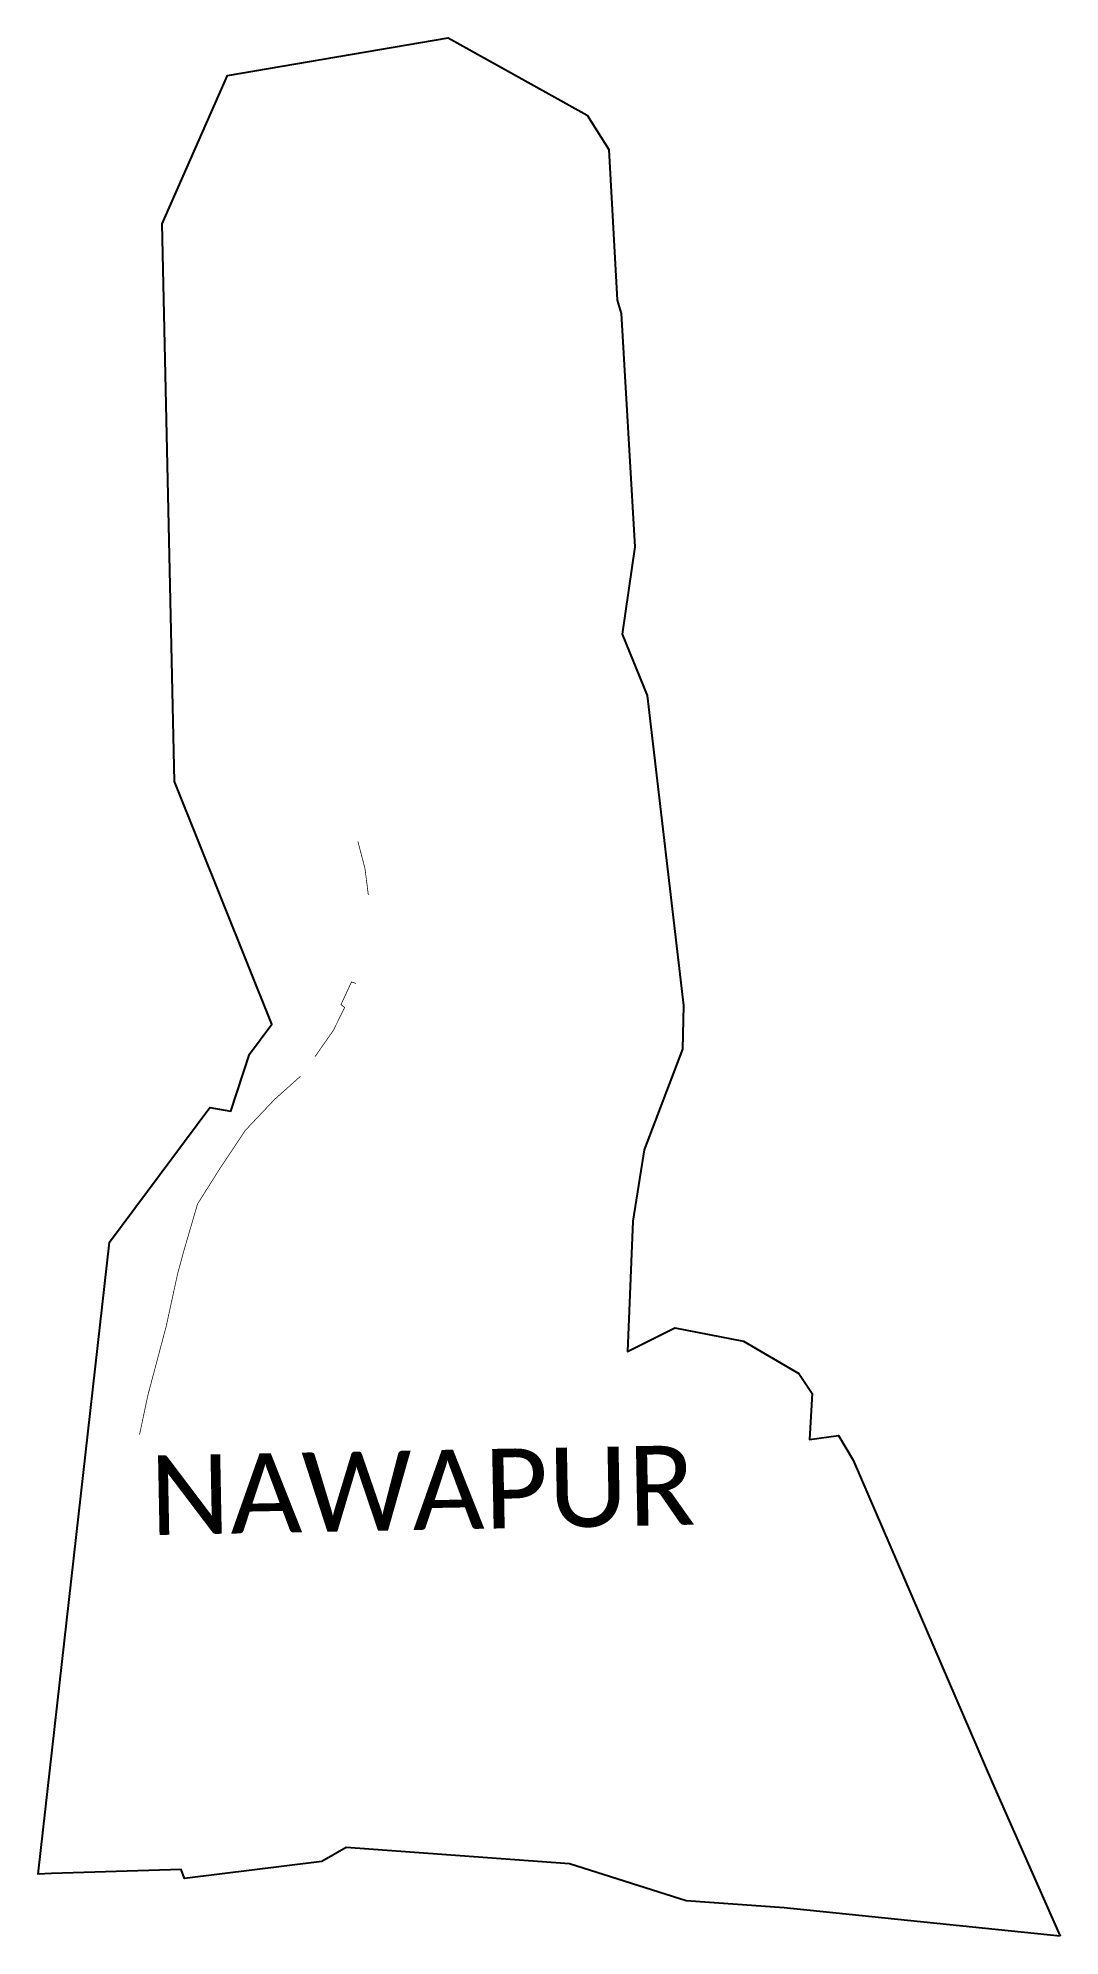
# Model space of a CAD drawing. Header units: metres. Extents: x 257678 to 259073, y 2188989 to 2191581.
import ezdxf

# ---------------------------------------------------------------- set-up
doc = ezdxf.new("R2010")
doc.units = ezdxf.units.M
for name, color, linetype in [('SEAWALL', 170, 'Continuous'), ('village', 3, 'Continuous'), ('VILLAGE NAME', 250, 'Continuous')]:
    doc.layers.add(name, color=color, linetype=linetype)
doc.styles.get("Standard").update_dxf_attribs({"font": 'simplex.shx'})

msp = doc.modelspace()

# ---------------------------------------------------------------- linework, layer by layer
at = {"layer": 'SEAWALL', "color": 30, "const_width": 1, "flags": 128}
for points in [[(258128.6, 2190410.5), (258124, 2190446.7), (258114.3, 2190483.7)], [(258055.8, 2190189.7), (258080.7, 2190225.4), (258096.3, 2190256.8), (258091.2, 2190260.8), (258105.6, 2190291.7), (258111.6, 2190289.8)], [(257895.4, 2189988.5), (257927.1, 2190038.8), (257960.7, 2190089.1), (258000.2, 2190130.9), (258035.9, 2190162.9)], [(257895.4, 2189988.5), (257876.8, 2189924.9), (257868.2, 2189893.2), (257852.5, 2189821), (257827.6, 2189727.4), (257816.2, 2189673.4)]]:
    msp.add_lwpolyline(points, dxfattribs=at)
at = {"layer": 'village', "color": 3, "true_color": 0x00ff00}
msp.add_polyline3d([(259072.9, 2188988.8, 0), (258696.1, 2189027.4, 0), (258562.7, 2189036.8, 0), (258403.1, 2189087.6, 0), (258098.2, 2189109.8, 0), (258065, 2189090.7, 0), (257877.4, 2189067.3, 0), (257872.9, 2189079.9, 0), (257696.2, 2189074.4, 0), (257677.6, 2189073.3, 0), (257775.4, 2189936.4, 0), (257912.3, 2190120.5, 0), (257940.8, 2190115.2, 0), (257966.4, 2190193.1, 0), (257996.7, 2190234, 0), (257864, 2190565.6, 0), (257847, 2191326.8, 0), (257936.2, 2191529.7, 0), (258237.5, 2191580.8, 0), (258427.3, 2191475.6, 0), (258456.8, 2191428.6, 0), (258468.1, 2191222.6, 0), (258473.6, 2191204.4, 0), (258492.6, 2190886, 0), (258475.2, 2190766.8, 0), (258509.1, 2190683, 0), (258558.9, 2190259.7, 0), (258557.7, 2190199.8, 0), (258505.2, 2190062.3, 0), (258489.7, 2189965.2, 0), (258482.6, 2189787.2, 0), (258547.1, 2189819.5, 0), (258640.7, 2189801.2, 0), (258716.1, 2189756.9, 0), (258734.3, 2189729.7, 0), (258730.9, 2189666.7, 0), (258770.5, 2189672.5, 0), (258790.3, 2189638.5, 0), (258980.9, 2189197.4, 0)], close=True, dxfattribs=at)

# ---------------------------------------------------------------- texts
at = {"layer": 'VILLAGE NAME', "insert": (257829.2, 2189645), "char_height": 108.748, "attachment_point": 1, "rotation": 1.1028}
msp.add_mtext_dynamic_manual_height_columns('{\\fCalibri|b0|i0|c0|p34;NAWAPUR}', width=726.929, gutter_width=543.7, heights=[0], dxfattribs=at)

doc.saveas('drawing.dxf')
